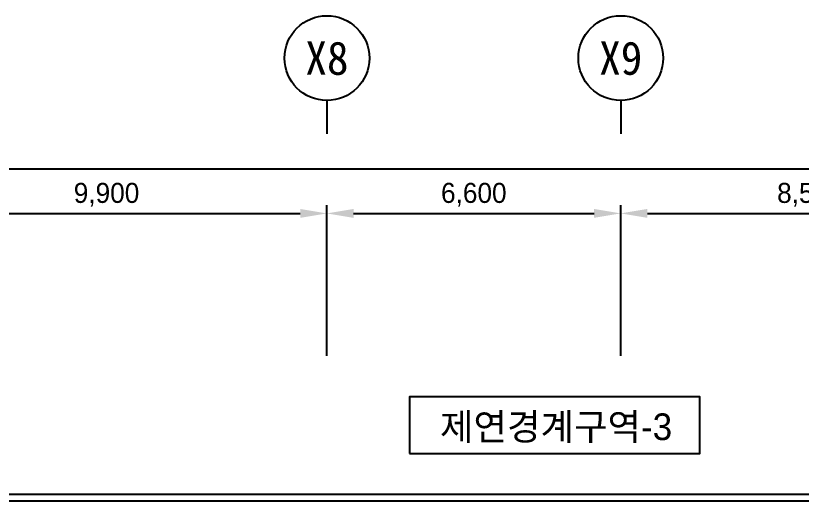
# Model space of a CAD drawing. Header units: millimetres. Extents: x 1710 to 94914, y 1329 to 63037.
# Drawn here: x 52991 to 70659, y 52124 to 63037 of the extents above; entities that cross this region are included whole.
import ezdxf
from ezdxf.enums import TextEntityAlignment as Align

# ---------------------------------------------------------------- set-up
doc = ezdxf.new("R2010")
doc.units = ezdxf.units.MM
doc.header["$LTSCALE"] = 120
for name, color, linetype in [('ARCH', 9, 'Continuous'), ('duct-si', 7, 'Continuous'), ('FIRE-NOTE', 7, 'Continuous')]:
    doc.layers.add(name, color=color, linetype=linetype)
doc.styles.add('TT', font='')
doc.styles.add('돋움', font='')
doc.styles.add('울릉도l', font='')
doc.styles.get('TT').set_extended_font_data('Dotum')
doc.styles.get('돋움').set_extended_font_data('DotumChe')
doc.styles.get('울릉도l').set_extended_font_data('Dotum')
doc.dimstyles.new('HS-300', dxfattribs={"dimscale": 150, "dimtxt": 3, "dimasz": 4, "dimexe": 1.25, "dimexo": 2, "dimgap": 1, "dimtad": 1, "dimtoh": 1, "dimdec": 0, "dimlunit": 6, "dimtxsty": '울릉도l', "dimcen": 2.5, "dimclrd": 15, "dimclre": 15, "dimadec": 0, "dimazin": 0, "dimtfac": 1, "dimtdec": 0, "dimtmove": 0, "dimatfit": 3, "dimfxl": 0, "dimarcsym": 0})

# ---------------------------------------------------------------- blocks, each defined once
blk = doc.blocks.new('*U3')
blk.add_line((0, 5), (0, 0))
blk.add_circle((0, 11.35), 6.35)
at = {"color": 3, "style": '돋움'}
blk.add_attdef('NO', text='', height=5, dxfattribs=at).set_placement((0, 11.35), align=Align.MIDDLE_CENTER)
blk = doc.blocks.new('*D26')
at = {"layer": 'ARCH', "color": 1, "lineweight": -2}
for p, q in [((50081, 55394, 0), (50081, 58782, 0)), ((59981, 55394, 0), (59981, 58782, 0)), ((50681, 58594, 0), (59381, 58594, 0))]:
    blk.add_line(p, q, dxfattribs=at)
at = {"layer": 'ARCH', "color": 1}
for points in [[(50681, 58694, 0), (50681, 58494, 0), (50081, 58594, 0)], [(59381, 58694, 0), (59381, 58494, 0), (59981, 58594, 0)]]:
    blk.add_solid(points, dxfattribs=at)
at = {"layer": 'ARCH', "color": 0, "insert": (55031, 59013, 0), "char_height": 450, "attachment_point": 5, "style": '울릉도l'}
blk.add_mtext('9,900', dxfattribs=at)
blk = doc.blocks.new('*D27')
at = {"layer": 'ARCH', "color": 1, "lineweight": -2}
for p, q in [((59981, 55394, 0), (59981, 58782, 0)), ((66581, 55394, 0), (66581, 58782, 0)), ((60581, 58594, 0), (65981, 58594, 0))]:
    blk.add_line(p, q, dxfattribs=at)
at = {"layer": 'ARCH', "color": 1}
for points in [[(60581, 58694, 0), (60581, 58494, 0), (59981, 58594, 0)], [(65981, 58694, 0), (65981, 58494, 0), (66581, 58594, 0)]]:
    blk.add_solid(points, dxfattribs=at)
at = {"layer": 'ARCH', "color": 0, "insert": (63281, 59013, 0), "char_height": 450, "attachment_point": 5, "style": '울릉도l'}
blk.add_mtext('6,600', dxfattribs=at)
blk = doc.blocks.new('*D28')
at = {"layer": 'ARCH', "color": 1, "lineweight": -2}
for p, q in [((66581, 55394, 0), (66581, 58782, 0)), ((75081, 55394, 0), (75081, 58782, 0)), ((67181, 58594, 0), (74481, 58594, 0))]:
    blk.add_line(p, q, dxfattribs=at)
at = {"layer": 'ARCH', "color": 1}
for points in [[(67181, 58694, 0), (67181, 58494, 0), (66581, 58594, 0)], [(74481, 58694, 0), (74481, 58494, 0), (75081, 58594, 0)]]:
    blk.add_solid(points, dxfattribs=at)
at = {"layer": 'ARCH', "color": 0, "insert": (70831, 59013, 0), "char_height": 450, "attachment_point": 5, "style": '울릉도l'}
blk.add_mtext('8,500', dxfattribs=at)
blk = doc.blocks.new('*D30')
at = {"layer": 'ARCH', "color": 1, "lineweight": -2}
for p, q in [((10481, 55694, 0), (10481, 59782, 0)), ((82581, 55394, 0), (82581, 59782, 0)), ((11081, 59594, 0), (81981, 59594, 0))]:
    blk.add_line(p, q, dxfattribs=at)
at = {"layer": 'ARCH', "color": 1}
for points in [[(11081, 59694, 0), (11081, 59494, 0), (10481, 59594, 0)], [(81981, 59694, 0), (81981, 59494, 0), (82581, 59594, 0)]]:
    blk.add_solid(points, dxfattribs=at)
at = {"layer": 'ARCH', "color": 0, "insert": (46531, 60013, 0), "char_height": 450, "attachment_point": 5, "style": '울릉도l'}
blk.add_mtext('72,100', dxfattribs=at)

msp = doc.modelspace()

# ---------------------------------------------------------------- linework, layer by layer
at = {"layer": 'ARCH', "color": 9}
for p, q in [((83261.3, 52274.2, 0), (8689.6, 52274.1, 0)), ((83261.3, 52274.2, 0), (8689.6, 52274.1, 0)), ((83261.3, 52274.2, 0), (8689.6, 52274.1, 0)), ((83111.3, 52124.2, 0), (10331.3, 52124.1, 0)), ((83111.3, 52124.2, 0), (10331.3, 52124.1, 0)), ((83111.3, 52124.2, 0), (10331.3, 52124.1, 0))]:
    msp.add_line(p, q, dxfattribs=at)
at = {"layer": 'duct-si', "linetype": 'Continuous', "elevation": 0}
msp.add_lwpolyline([(61838.6, 53199.3), (68361.3, 53199.3), (68361.3, 54471.7), (61838.6, 54471.7)], close=True, dxfattribs=at)

# ---------------------------------------------------------------- block references
at = {"layer": 'ARCH', "color": 9, "xscale": 150, "yscale": 150, "zscale": 150}
for p, values in [((59982.1, 60381.8, 0), {'NO': 'X8'}), ((66582.1, 60381.8, 0), {'NO': 'X9'})]:
    msp.add_blockref('*U3', p, dxfattribs=at).add_auto_attribs(values)

# ---------------------------------------------------------------- texts
at = {"layer": 'FIRE-NOTE', "color": 6, "linetype": 'Continuous', "style": 'TT'}
msp.add_text('제연경계구역-3', height=600, dxfattribs=at).set_placement((65128.4, 53799.2, 0), align=Align.MIDDLE_CENTER)

# ---------------------------------------------------------------- dimensions: what is measured, and where the dimension line sits
at = {"layer": 'ARCH', "color": 9}
for base, p1, p2, picture, middle in [((82581.3, 59594.2, 0), (10481.3, 55394.2, 0), (82581.3, 55094.2, 0), '*D30', (46531.3, 60012.9, 0)), ((59981.3, 58594.2, 0), (50081.3, 55094.2, 0), (59981.3, 55094.2, 0), '*D26', (55031.3, 59012.9, 0)), ((66581.3, 58594.2, 0), (59981.3, 55094.2, 0), (66581.3, 55094.2, 0), '*D27', (63281.3, 59012.9, 0)), ((75081.3, 58594.2, 0), (66581.3, 55094.2, 0), (75081.3, 55094.2, 0), '*D28', (70831.3, 59012.9, 0))]:
    dim = msp.add_linear_dim(base=base, p1=p1, p2=p2, dimstyle='HS-300', override={"dimclrd": 1, "dimclre": 1, "dimtmove": 1}, dxfattribs=at)
    dim.commit()
    dim.dimension.update_dxf_attribs({"geometry": picture, "text_midpoint": middle})

doc.saveas('drawing.dxf')
